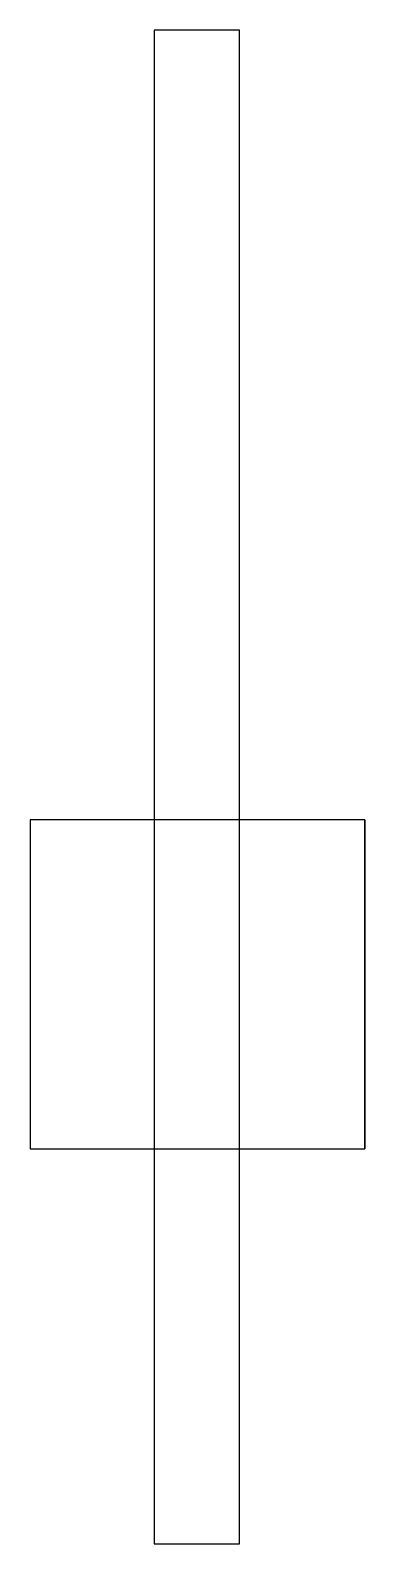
# Model space of a CAD drawing. Header units: millimetres. Extents: x -1.3 to 1.3, y -3 to 8.5.
import ezdxf

# ---------------------------------------------------------------- set-up
doc = ezdxf.new("R2010")
doc.units = ezdxf.units.MM
doc.layers.get('0').update_dxf_attribs({"lineweight": 25, "true_color": 0xffffff})

msp = doc.modelspace()

# ---------------------------------------------------------------- linework, layer by layer
for p, q in [((0.32, 8.5), (-0.33, 8.5)), ((-0.33, 8.5), (-0.33, -3)), ((0.32, -3), (0.32, 8.5)), ((-1.27, 2.5), (-1.27, 0)), ((1.27, 2.5), (-1.27, 2.5)), ((1.27, 2.5), (1.27, 0)), ((1.27, 0), (1.27, 2.5)), ((-1.27, 0), (1.27, 0)), ((-0.33, -3), (0.32, -3))]:
    msp.add_line(p, q)

doc.saveas('drawing.dxf')
